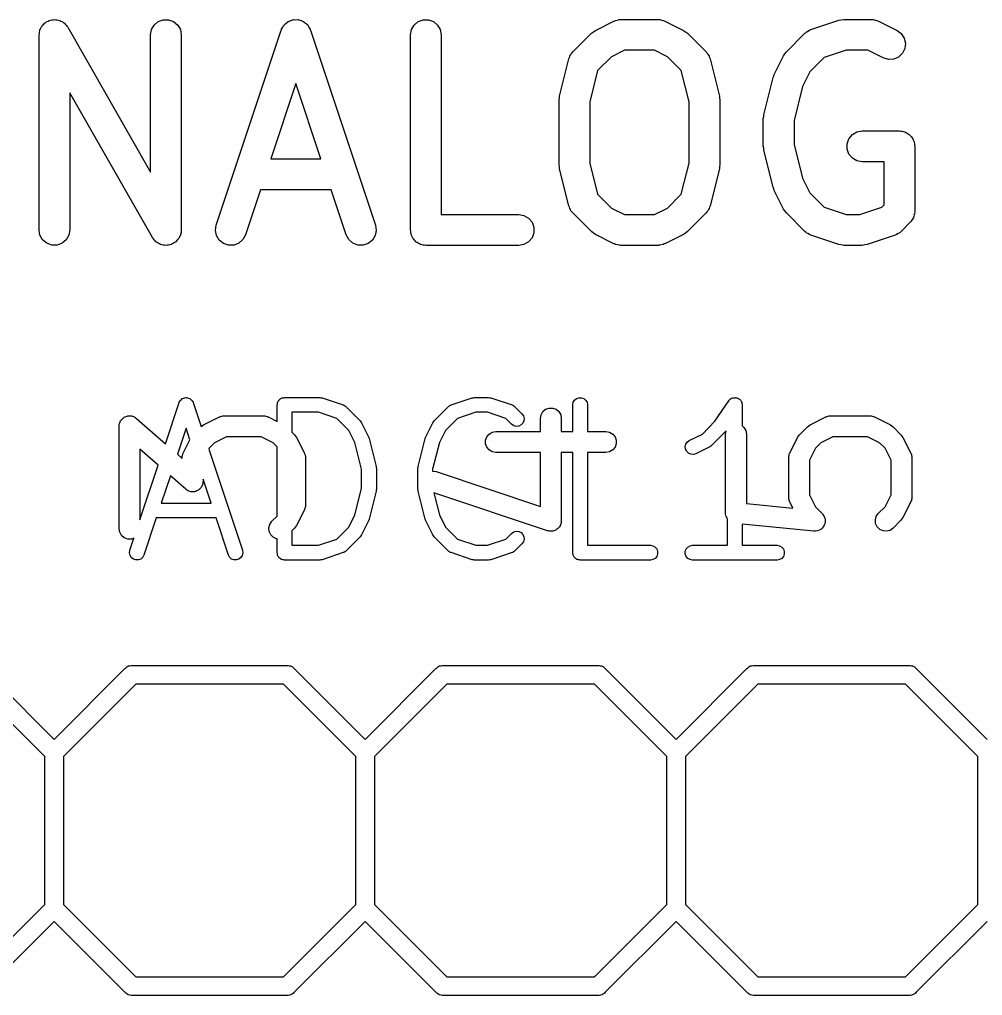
# Model space of a CAD drawing. Extents: x 91 to 202, y -131 to -74.
# Drawn here: x 154.59 to 162.46, y -130.47 to -122.5 of the extents above; entities that cross this region are included whole.
import ezdxf

# ---------------------------------------------------------------- set-up
doc = ezdxf.new("R2010")
doc.units = 0
doc.header["$MEASUREMENT"] = 0
doc.layers.add('BLACK', color=7, linetype='CONTINUOUS')

msp = doc.modelspace()

# ---------------------------------------------------------------- linework, layer by layer
at = {"layer": 'BLACK', "linetype": 'CONTINUOUS'}
for p, q in [((154.792, -122.538), (154.799, -122.53)), ((154.799, -122.53), (154.808, -122.524)), ((154.808, -122.524), (154.817, -122.517)), ((154.817, -122.517), (154.827, -122.514)), ((154.827, -122.514), (154.837, -122.508)), ((154.837, -122.508), (154.847, -122.506)), ((154.847, -122.506), (154.858, -122.503)), ((154.858, -122.503), (154.869, -122.503)), ((154.869, -122.503), (154.88, -122.501)), ((154.88, -122.501), (154.891, -122.503)), ((154.891, -122.503), (154.901, -122.503)), ((154.901, -122.503), (154.912, -122.506)), ((154.912, -122.506), (154.923, -122.508)), ((154.923, -122.508), (154.932, -122.514)), ((154.932, -122.514), (154.942, -122.517)), ((154.942, -122.517), (154.951, -122.525)), ((154.951, -122.525), (154.961, -122.53)), ((154.961, -122.53), (154.968, -122.539)), ((155.693, -122.546), (155.727, -122.517)), ((155.727, -122.517), (155.768, -122.503)), ((155.768, -122.503), (155.811, -122.503)), ((155.811, -122.503), (155.852, -122.517)), ((155.852, -122.517), (155.886, -122.546)), ((156.757, -122.543), (156.772, -122.531)), ((156.772, -122.531), (156.785, -122.519)), ((156.785, -122.519), (156.789, -122.518)), ((156.789, -122.518), (156.791, -122.516)), ((156.791, -122.516), (156.809, -122.51)), ((156.809, -122.51), (156.826, -122.503)), ((156.826, -122.503), (156.829, -122.503)), ((156.829, -122.503), (156.833, -122.502)), ((156.833, -122.502), (156.851, -122.503)), ((156.851, -122.503), (156.87, -122.502)), ((156.87, -122.502), (156.873, -122.503)), ((156.873, -122.503), (156.876, -122.503)), ((156.876, -122.503), (156.894, -122.51)), ((156.894, -122.51), (156.911, -122.516)), ((156.911, -122.516), (156.914, -122.518)), ((156.914, -122.518), (156.917, -122.519)), ((156.917, -122.519), (156.931, -122.531)), ((156.931, -122.531), (156.945, -122.543)), ((157.817, -122.546), (157.85, -122.517)), ((157.85, -122.517), (157.891, -122.503)), ((157.891, -122.503), (157.935, -122.503)), ((157.935, -122.503), (157.976, -122.517)), ((157.976, -122.517), (158.009, -122.546)), ((159.298, -122.59), (159.449, -122.514)), ((159.449, -122.514), (159.456, -122.512)), ((159.456, -122.512), (159.462, -122.508)), ((159.462, -122.508), (159.477, -122.506)), ((159.477, -122.506), (159.491, -122.501)), ((159.491, -122.501), (159.498, -122.502)), ((159.498, -122.502), (159.505, -122.501)), ((159.505, -122.501), (159.809, -122.501)), ((159.809, -122.501), (159.816, -122.502)), ((159.816, -122.502), (159.823, -122.501)), ((159.823, -122.501), (159.837, -122.506)), ((159.837, -122.506), (159.852, -122.508)), ((159.852, -122.508), (159.858, -122.512)), ((159.858, -122.512), (159.865, -122.514)), ((159.865, -122.514), (160.017, -122.59)), ((161.058, -122.583), (161.286, -122.507)), ((161.286, -122.507), (161.306, -122.504)), ((161.306, -122.504), (161.326, -122.501)), ((161.326, -122.501), (161.553, -122.501)), ((161.553, -122.501), (161.56, -122.502)), ((161.56, -122.502), (161.567, -122.501)), ((161.567, -122.501), (161.582, -122.506)), ((161.582, -122.506), (161.596, -122.508)), ((161.596, -122.508), (161.602, -122.512)), ((161.602, -122.512), (161.609, -122.514)), ((161.609, -122.514), (161.761, -122.59)), ((154.756, -122.604), (154.759, -122.594)), ((154.756, -122.615), (154.756, -122.604)), ((154.759, -122.594), (154.761, -122.583)), ((154.761, -122.583), (154.767, -122.574)), ((154.767, -122.574), (154.771, -122.563)), ((154.771, -122.563), (154.778, -122.555)), ((154.778, -122.555), (154.783, -122.546)), ((154.783, -122.546), (154.792, -122.538)), ((154.968, -122.539), (154.976, -122.546)), ((154.976, -122.546), (154.981, -122.555)), ((154.981, -122.555), (154.989, -122.564)), ((154.989, -122.564), (155.664, -123.746)), ((155.664, -122.626), (155.671, -122.583)), ((155.671, -122.583), (155.693, -122.546)), ((155.886, -122.546), (155.908, -122.583)), ((155.908, -122.583), (155.915, -122.626)), ((156.201, -124.179), (156.732, -122.587)), ((156.732, -122.587), (156.734, -122.584)), ((156.734, -122.58), (156.744, -122.564)), ((156.734, -122.584), (156.734, -122.58)), ((156.744, -122.564), (156.753, -122.548)), ((156.753, -122.548), (156.755, -122.546)), ((156.755, -122.546), (156.757, -122.543)), ((156.945, -122.543), (156.947, -122.546)), ((156.947, -122.546), (156.95, -122.548)), ((156.95, -122.548), (156.958, -122.564)), ((156.958, -122.564), (156.968, -122.58)), ((156.968, -122.58), (156.969, -122.584)), ((156.969, -122.584), (156.97, -122.587)), ((156.97, -122.587), (157.501, -124.179)), ((157.787, -122.626), (157.795, -122.583)), ((157.795, -122.583), (157.817, -122.546)), ((158.009, -122.546), (158.031, -122.583)), ((158.031, -122.583), (158.039, -122.626)), ((159.265, -122.613), (159.281, -122.602)), ((159.281, -122.602), (159.298, -122.59)), ((160.017, -122.59), (160.033, -122.602)), ((160.033, -122.602), (160.049, -122.613)), ((161.009, -122.613), (161.015, -122.609)), ((161.015, -122.609), (161.02, -122.604)), ((161.02, -122.604), (161.033, -122.597)), ((161.033, -122.597), (161.045, -122.588)), ((161.045, -122.588), (161.052, -122.586)), ((161.052, -122.586), (161.058, -122.583)), ((161.761, -122.59), (161.796, -122.616)), ((154.754, -122.626), (154.756, -122.615)), ((154.754, -124.219), (154.754, -122.626)), ((155.664, -123.746), (155.664, -122.626)), ((155.915, -122.626), (155.915, -124.219)), ((157.787, -124.219), (157.787, -122.626)), ((158.039, -122.626), (158.039, -124.093)), ((159.113, -122.765), (159.265, -122.613)), ((160.049, -122.613), (160.201, -122.765)), ((160.857, -122.765), (161.009, -122.613)), ((161.796, -122.616), (161.82, -122.652)), ((161.82, -122.652), (161.83, -122.695)), ((159.106, -122.775), (159.113, -122.765)), ((159.535, -122.752), (159.428, -122.806)), ((159.779, -122.752), (159.535, -122.752)), ((159.886, -122.806), (159.779, -122.752)), ((160.201, -122.765), (160.208, -122.775)), ((160.846, -122.781), (160.857, -122.765)), ((161.346, -122.752), (161.166, -122.812)), ((161.523, -122.752), (161.346, -122.752)), ((161.649, -122.815), (161.523, -122.752)), ((161.825, -122.738), (161.806, -122.777)), ((161.83, -122.695), (161.825, -122.738)), ((159.004, -123.127), (159.08, -122.823)), ((159.08, -122.823), (159.085, -122.812)), ((159.085, -122.812), (159.088, -122.801)), ((159.088, -122.801), (159.094, -122.793)), ((159.094, -122.793), (159.098, -122.784)), ((159.098, -122.784), (159.106, -122.775)), ((159.428, -122.806), (159.316, -122.918)), ((159.999, -122.918), (159.886, -122.806)), ((160.208, -122.775), (160.216, -122.784)), ((160.216, -122.784), (160.22, -122.793)), ((160.22, -122.793), (160.226, -122.801)), ((160.226, -122.801), (160.229, -122.812)), ((160.229, -122.812), (160.234, -122.823)), ((160.234, -122.823), (160.31, -123.127)), ((160.758, -122.949), (160.834, -122.798)), ((160.834, -122.798), (160.846, -122.781)), ((161.166, -122.812), (161.05, -122.928)), ((161.69, -122.827), (161.649, -122.815)), ((161.734, -122.825), (161.69, -122.827)), ((161.774, -122.807), (161.734, -122.825)), ((161.806, -122.777), (161.774, -122.807)), ((159.316, -122.918), (159.252, -123.173)), ((160.062, -123.173), (159.999, -122.918)), ((161.05, -122.928), (160.989, -123.049)), ((160.673, -123.278), (160.749, -122.975)), ((160.749, -122.975), (160.754, -122.963)), ((160.754, -122.963), (160.758, -122.949)), ((156.851, -123.024), (156.646, -123.638)), ((157.056, -123.638), (156.851, -123.024)), ((160.989, -123.049), (160.92, -123.324)), ((155.68, -124.281), (155.005, -123.1)), ((155.005, -123.1), (155.005, -124.219)), ((159.001, -123.157), (159.003, -123.142)), ((159.001, -123.688), (159.001, -123.157)), ((159.003, -123.142), (159.004, -123.127)), ((160.31, -123.127), (160.311, -123.142)), ((160.311, -123.142), (160.314, -123.157)), ((160.314, -123.157), (160.314, -123.688)), ((159.252, -123.173), (159.252, -123.673)), ((160.062, -123.673), (160.062, -123.173)), ((160.669, -123.309), (160.672, -123.294)), ((160.669, -123.536), (160.669, -123.309)), ((160.672, -123.294), (160.673, -123.278)), ((160.92, -123.324), (160.92, -123.521)), ((161.353, -123.515), (161.368, -123.474)), ((161.368, -123.474), (161.396, -123.44)), ((161.396, -123.44), (161.434, -123.418)), ((161.434, -123.418), (161.477, -123.411)), ((161.477, -123.411), (161.781, -123.411)), ((161.781, -123.411), (161.791, -123.413)), ((161.791, -123.413), (161.802, -123.413)), ((161.802, -123.413), (161.813, -123.416)), ((161.813, -123.416), (161.824, -123.418)), ((161.824, -123.418), (161.833, -123.424)), ((161.833, -123.424), (161.843, -123.428)), ((161.843, -123.428), (161.852, -123.435)), ((161.852, -123.435), (161.861, -123.44)), ((161.861, -123.44), (161.868, -123.449)), ((161.868, -123.449), (161.877, -123.456)), ((161.877, -123.456), (161.882, -123.465)), ((161.882, -123.465), (161.889, -123.474)), ((161.889, -123.474), (161.893, -123.484)), ((161.893, -123.484), (161.899, -123.493)), ((160.672, -123.552), (160.669, -123.536)), ((160.673, -123.567), (160.672, -123.552)), ((160.749, -123.87), (160.673, -123.567)), ((160.92, -123.521), (160.989, -123.796)), ((161.353, -123.558), (161.353, -123.515)), ((161.368, -123.599), (161.353, -123.558)), ((161.899, -123.493), (161.901, -123.504)), ((161.901, -123.504), (161.904, -123.515)), ((161.904, -123.515), (161.904, -123.526)), ((161.904, -123.526), (161.906, -123.536)), ((161.906, -123.536), (161.906, -124.067)), ((156.646, -123.638), (157.056, -123.638)), ((161.396, -123.633), (161.368, -123.599)), ((161.434, -123.655), (161.396, -123.633)), ((159.003, -123.703), (159.001, -123.688)), ((159.004, -123.719), (159.003, -123.703)), ((159.08, -124.022), (159.004, -123.719)), ((159.252, -123.673), (159.316, -123.927)), ((159.999, -123.927), (160.062, -123.673)), ((160.31, -123.719), (160.234, -124.022)), ((160.311, -123.703), (160.31, -123.719)), ((160.314, -123.688), (160.311, -123.703)), ((161.477, -123.662), (161.434, -123.655)), ((161.655, -123.662), (161.477, -123.662)), ((161.655, -124.015), (161.655, -123.662)), ((160.989, -123.796), (161.05, -123.917)), ((160.754, -123.883), (160.749, -123.87)), ((160.758, -123.896), (160.754, -123.883)), ((156.563, -123.89), (156.44, -124.259)), ((157.14, -123.89), (156.563, -123.89)), ((157.263, -124.259), (157.14, -123.89)), ((159.316, -123.927), (159.428, -124.04)), ((159.886, -124.04), (159.999, -123.927)), ((160.834, -124.048), (160.758, -123.896)), ((161.05, -123.917), (161.166, -124.033)), ((159.085, -124.033), (159.08, -124.022)), ((159.088, -124.045), (159.085, -124.033)), ((159.094, -124.053), (159.088, -124.045)), ((159.428, -124.04), (159.535, -124.093)), ((159.779, -124.093), (159.886, -124.04)), ((160.226, -124.045), (160.22, -124.053)), ((160.229, -124.033), (160.226, -124.045)), ((160.234, -124.022), (160.229, -124.033)), ((161.166, -124.033), (161.346, -124.093)), ((161.457, -124.093), (161.637, -124.033)), ((161.637, -124.033), (161.655, -124.015)), ((158.039, -124.093), (158.671, -124.093)), ((158.671, -124.093), (158.714, -124.101)), ((158.714, -124.101), (158.752, -124.123)), ((158.752, -124.123), (158.78, -124.156)), ((159.098, -124.062), (159.094, -124.053)), ((159.106, -124.07), (159.098, -124.062)), ((159.113, -124.08), (159.106, -124.07)), ((159.265, -124.232), (159.113, -124.08)), ((159.535, -124.093), (159.779, -124.093)), ((160.201, -124.08), (160.049, -124.232)), ((160.208, -124.07), (160.201, -124.08)), ((160.216, -124.062), (160.208, -124.07)), ((160.22, -124.053), (160.216, -124.062)), ((160.846, -124.064), (160.834, -124.048)), ((160.857, -124.08), (160.846, -124.064)), ((161.009, -124.232), (160.857, -124.08)), ((161.346, -124.093), (161.457, -124.093)), ((161.895, -124.12), (161.885, -124.134)), ((161.896, -124.115), (161.895, -124.12)), ((161.899, -124.11), (161.896, -124.115)), ((161.902, -124.094), (161.899, -124.11)), ((161.906, -124.078), (161.902, -124.094)), ((161.906, -124.067), (161.905, -124.073)), ((161.905, -124.073), (161.906, -124.078)), ((156.195, -124.222), (156.201, -124.179)), ((157.501, -124.179), (157.508, -124.222)), ((158.78, -124.156), (158.795, -124.197)), ((158.795, -124.197), (158.795, -124.241)), ((161.869, -124.156), (161.794, -124.232)), ((161.873, -124.152), (161.869, -124.156)), ((161.877, -124.148), (161.873, -124.152)), ((161.885, -124.134), (161.877, -124.148)), ((154.761, -124.262), (154.754, -124.219)), ((154.783, -124.3), (154.761, -124.262)), ((154.998, -124.262), (154.976, -124.3)), ((155.005, -124.219), (154.998, -124.262)), ((155.687, -124.29), (155.68, -124.281)), ((155.898, -124.282), (155.891, -124.29)), ((155.902, -124.272), (155.898, -124.282)), ((155.908, -124.262), (155.902, -124.272)), ((155.909, -124.251), (155.908, -124.262)), ((155.913, -124.241), (155.909, -124.251)), ((155.915, -124.219), (155.913, -124.23)), ((155.913, -124.23), (155.913, -124.241)), ((156.203, -124.265), (156.195, -124.222)), ((156.226, -124.302), (156.203, -124.265)), ((156.44, -124.259), (156.419, -124.297)), ((157.284, -124.297), (157.263, -124.259)), ((157.499, -124.265), (157.476, -124.302)), ((157.508, -124.222), (157.499, -124.265)), ((157.789, -124.23), (157.787, -124.219)), ((157.789, -124.241), (157.789, -124.23)), ((157.793, -124.251), (157.789, -124.241)), ((157.795, -124.262), (157.793, -124.251)), ((157.8, -124.271), (157.795, -124.262)), ((157.804, -124.282), (157.8, -124.271)), ((157.811, -124.29), (157.804, -124.282)), ((158.78, -124.282), (158.752, -124.315)), ((158.795, -124.241), (158.78, -124.282)), ((159.281, -124.244), (159.265, -124.232)), ((159.298, -124.256), (159.281, -124.244)), ((159.449, -124.331), (159.298, -124.256)), ((160.017, -124.256), (159.865, -124.331)), ((160.033, -124.244), (160.017, -124.256)), ((160.049, -124.232), (160.033, -124.244)), ((161.015, -124.236), (161.009, -124.232)), ((161.02, -124.242), (161.015, -124.236)), ((161.033, -124.249), (161.02, -124.242)), ((161.045, -124.257), (161.033, -124.249)), ((161.052, -124.259), (161.045, -124.257)), ((161.058, -124.262), (161.052, -124.259)), ((161.286, -124.338), (161.058, -124.262)), ((161.745, -124.262), (161.517, -124.338)), ((161.751, -124.259), (161.745, -124.262)), ((161.758, -124.257), (161.751, -124.259)), ((161.77, -124.249), (161.758, -124.257)), ((161.783, -124.242), (161.77, -124.249)), ((161.788, -124.236), (161.783, -124.242)), ((161.794, -124.232), (161.788, -124.236)), ((154.817, -124.328), (154.783, -124.3)), ((154.858, -124.343), (154.817, -124.328)), ((154.901, -124.343), (154.858, -124.343)), ((154.942, -124.328), (154.901, -124.343)), ((154.976, -124.3), (154.942, -124.328)), ((155.693, -124.3), (155.687, -124.29)), ((155.701, -124.307), (155.693, -124.3)), ((155.708, -124.315), (155.701, -124.307)), ((155.718, -124.321), (155.708, -124.315)), ((155.727, -124.328), (155.718, -124.321)), ((155.737, -124.332), (155.727, -124.328)), ((155.746, -124.337), (155.737, -124.332)), ((155.757, -124.339), (155.746, -124.337)), ((155.768, -124.343), (155.757, -124.339)), ((155.778, -124.343), (155.768, -124.343)), ((155.789, -124.345), (155.778, -124.343)), ((155.8, -124.343), (155.789, -124.345)), ((155.811, -124.343), (155.8, -124.343)), ((155.821, -124.339), (155.811, -124.343)), ((155.832, -124.337), (155.821, -124.339)), ((155.842, -124.332), (155.832, -124.337)), ((155.852, -124.328), (155.842, -124.332)), ((155.861, -124.321), (155.852, -124.328)), ((155.87, -124.316), (155.861, -124.321)), ((155.877, -124.307), (155.87, -124.316)), ((155.886, -124.3), (155.877, -124.307)), ((155.891, -124.29), (155.886, -124.3)), ((156.26, -124.33), (156.226, -124.302)), ((156.302, -124.343), (156.26, -124.33)), ((156.346, -124.342), (156.302, -124.343)), ((156.386, -124.326), (156.346, -124.342)), ((156.419, -124.297), (156.386, -124.326)), ((157.316, -124.326), (157.284, -124.297)), ((157.357, -124.342), (157.316, -124.326)), ((157.4, -124.343), (157.357, -124.342)), ((157.442, -124.33), (157.4, -124.343)), ((157.476, -124.302), (157.442, -124.33)), ((157.817, -124.3), (157.811, -124.29)), ((157.825, -124.307), (157.817, -124.3)), ((157.832, -124.315), (157.825, -124.307)), ((157.842, -124.321), (157.832, -124.315)), ((157.85, -124.328), (157.842, -124.321)), ((157.86, -124.332), (157.85, -124.328)), ((157.87, -124.337), (157.86, -124.332)), ((157.881, -124.339), (157.87, -124.337)), ((157.891, -124.343), (157.881, -124.339)), ((157.902, -124.343), (157.891, -124.343)), ((157.913, -124.345), (157.902, -124.343)), ((158.671, -124.345), (157.913, -124.345)), ((158.714, -124.337), (158.671, -124.345)), ((158.752, -124.315), (158.714, -124.337)), ((159.456, -124.333), (159.449, -124.331)), ((159.462, -124.337), (159.456, -124.333)), ((159.477, -124.34), (159.462, -124.337)), ((159.491, -124.344), (159.477, -124.34)), ((159.498, -124.343), (159.491, -124.344)), ((159.505, -124.345), (159.498, -124.343)), ((159.809, -124.345), (159.505, -124.345)), ((159.816, -124.343), (159.809, -124.345)), ((159.823, -124.344), (159.816, -124.343)), ((159.837, -124.34), (159.823, -124.344)), ((159.852, -124.337), (159.837, -124.34)), ((159.858, -124.333), (159.852, -124.337)), ((159.865, -124.331), (159.858, -124.333)), ((161.306, -124.341), (161.286, -124.338)), ((161.326, -124.345), (161.306, -124.341)), ((161.477, -124.345), (161.326, -124.345)), ((161.497, -124.341), (161.477, -124.345)), ((161.517, -124.338), (161.497, -124.341)), ((155.786, -125.964), (155.898, -125.628)), ((155.898, -125.627), (155.899, -125.625)), ((155.898, -125.628), (155.898, -125.627)), ((155.899, -125.625), (155.903, -125.617)), ((155.903, -125.617), (155.908, -125.61)), ((155.908, -125.61), (155.909, -125.608)), ((155.909, -125.608), (155.91, -125.607)), ((155.91, -125.607), (155.917, -125.602)), ((155.917, -125.602), (155.923, -125.596)), ((155.923, -125.596), (155.925, -125.595)), ((155.925, -125.595), (155.926, -125.594)), ((155.926, -125.594), (155.934, -125.591)), ((155.934, -125.591), (155.943, -125.588)), ((155.943, -125.588), (155.944, -125.588)), ((155.944, -125.588), (155.946, -125.587)), ((155.946, -125.587), (155.955, -125.588)), ((155.955, -125.588), (155.964, -125.587)), ((155.964, -125.587), (155.965, -125.588)), ((155.965, -125.588), (155.967, -125.588)), ((155.967, -125.588), (155.975, -125.591)), ((155.975, -125.591), (155.984, -125.594)), ((155.984, -125.594), (155.985, -125.595)), ((155.985, -125.595), (155.986, -125.596)), ((155.986, -125.596), (155.993, -125.602)), ((155.993, -125.602), (156, -125.607)), ((156, -125.607), (156.001, -125.608)), ((156.001, -125.608), (156.002, -125.61)), ((156.002, -125.61), (156.006, -125.617)), ((156.006, -125.617), (156.011, -125.625)), ((156.011, -125.625), (156.011, -125.627)), ((156.011, -125.627), (156.012, -125.628)), ((156.012, -125.628), (156.077, -125.824)), ((156.7, -125.637), (156.702, -125.632)), ((156.7, -125.642), (156.7, -125.637)), ((156.702, -125.626), (156.705, -125.622)), ((156.702, -125.632), (156.702, -125.626)), ((156.705, -125.622), (156.707, -125.617)), ((156.707, -125.617), (156.71, -125.613)), ((156.71, -125.613), (156.713, -125.608)), ((156.713, -125.608), (156.717, -125.605)), ((156.717, -125.605), (156.72, -125.601)), ((156.72, -125.601), (156.725, -125.598)), ((156.725, -125.598), (156.729, -125.595)), ((156.729, -125.595), (156.734, -125.593)), ((156.734, -125.593), (156.738, -125.59)), ((156.738, -125.59), (156.744, -125.589)), ((156.744, -125.589), (156.749, -125.588)), ((156.749, -125.588), (156.754, -125.588)), ((156.754, -125.588), (156.759, -125.587)), ((156.759, -125.587), (157.046, -125.587)), ((157.046, -125.587), (157.056, -125.588)), ((157.056, -125.588), (157.065, -125.59)), ((157.065, -125.59), (157.238, -125.647)), ((158.119, -125.647), (158.291, -125.59)), ((158.291, -125.59), (158.301, -125.588)), ((158.301, -125.588), (158.31, -125.587)), ((158.31, -125.587), (158.425, -125.587)), ((158.425, -125.587), (158.435, -125.588)), ((158.435, -125.588), (158.444, -125.59)), ((158.444, -125.59), (158.617, -125.647)), ((159.112, -125.647), (159.115, -125.626)), ((159.115, -125.626), (159.126, -125.608)), ((159.126, -125.608), (159.142, -125.595)), ((159.142, -125.595), (159.162, -125.588)), ((159.162, -125.588), (159.183, -125.588)), ((159.183, -125.588), (159.202, -125.595)), ((159.202, -125.595), (159.218, -125.608)), ((159.218, -125.608), (159.229, -125.626)), ((159.229, -125.626), (159.232, -125.647)), ((160.274, -125.781), (160.386, -125.614)), ((160.386, -125.614), (160.388, -125.611)), ((160.388, -125.611), (160.39, -125.608)), ((160.39, -125.608), (160.395, -125.604)), ((160.395, -125.604), (160.4, -125.598)), ((160.4, -125.598), (160.403, -125.597)), ((160.403, -125.597), (160.406, -125.595)), ((160.406, -125.595), (160.413, -125.592)), ((160.413, -125.592), (160.419, -125.589)), ((160.419, -125.589), (160.422, -125.589)), ((160.422, -125.589), (160.426, -125.588)), ((160.426, -125.588), (160.433, -125.588)), ((160.433, -125.588), (160.44, -125.587)), ((160.44, -125.587), (160.443, -125.588)), ((160.443, -125.588), (160.447, -125.588)), ((160.447, -125.588), (160.453, -125.59)), ((160.453, -125.59), (160.46, -125.592)), ((160.46, -125.592), (160.463, -125.594)), ((160.463, -125.594), (160.466, -125.595)), ((160.466, -125.595), (160.472, -125.599)), ((160.472, -125.599), (160.478, -125.603)), ((160.478, -125.603), (160.48, -125.606)), ((160.48, -125.606), (160.482, -125.608)), ((160.482, -125.608), (160.486, -125.615)), ((160.486, -125.615), (160.49, -125.62)), ((160.49, -125.62), (160.491, -125.624)), ((160.491, -125.624), (160.493, -125.626)), ((160.493, -125.626), (160.494, -125.633)), ((160.494, -125.633), (160.496, -125.64)), ((156.699, -125.647), (156.7, -125.642)), ((156.699, -125.782), (156.699, -125.647)), ((156.819, -125.707), (156.819, -125.869)), ((157.037, -125.707), (156.819, -125.707)), ((157.186, -125.757), (157.037, -125.707)), ((157.238, -125.647), (157.241, -125.649)), ((157.241, -125.649), (157.244, -125.65)), ((157.244, -125.65), (157.25, -125.654)), ((157.25, -125.654), (157.256, -125.657)), ((157.256, -125.657), (157.259, -125.66)), ((157.259, -125.66), (157.261, -125.662)), ((157.261, -125.662), (157.376, -125.777)), ((157.98, -125.777), (158.095, -125.662)), ((158.095, -125.662), (158.098, -125.66)), ((158.098, -125.66), (158.1, -125.657)), ((158.1, -125.657), (158.107, -125.654)), ((158.107, -125.654), (158.112, -125.65)), ((158.112, -125.65), (158.116, -125.649)), ((158.116, -125.649), (158.119, -125.647)), ((158.32, -125.707), (158.171, -125.757)), ((158.415, -125.707), (158.32, -125.707)), ((158.565, -125.757), (158.415, -125.707)), ((158.617, -125.647), (158.62, -125.649)), ((158.62, -125.649), (158.623, -125.65)), ((158.623, -125.65), (158.629, -125.654)), ((158.629, -125.654), (158.635, -125.657)), ((158.635, -125.657), (158.637, -125.66)), ((158.637, -125.66), (158.64, -125.662)), ((158.64, -125.662), (158.698, -125.719)), ((158.698, -125.719), (158.71, -125.736)), ((158.854, -125.728), (158.869, -125.702)), ((158.869, -125.702), (158.891, -125.683)), ((158.891, -125.683), (158.919, -125.673)), ((158.919, -125.673), (158.949, -125.673)), ((158.949, -125.673), (158.977, -125.683)), ((158.977, -125.683), (158.999, -125.702)), ((158.999, -125.702), (159.014, -125.728)), ((159.112, -125.865), (159.112, -125.647)), ((159.232, -125.647), (159.232, -125.865)), ((160.496, -125.64), (160.496, -125.644)), ((160.496, -125.644), (160.496, -125.647)), ((160.496, -125.647), (160.496, -125.818)), ((155.412, -125.799), (155.413, -125.792)), ((155.413, -125.792), (155.417, -125.785)), ((155.417, -125.785), (155.42, -125.777)), ((155.42, -125.777), (155.424, -125.772)), ((155.424, -125.772), (155.428, -125.766)), ((155.428, -125.766), (155.434, -125.761)), ((155.434, -125.761), (155.44, -125.755)), ((155.44, -125.755), (155.445, -125.752)), ((155.445, -125.752), (155.45, -125.747)), ((155.45, -125.747), (155.458, -125.745)), ((155.458, -125.745), (155.466, -125.741)), ((155.466, -125.741), (155.472, -125.74)), ((155.472, -125.74), (155.478, -125.737)), ((155.478, -125.737), (155.487, -125.737)), ((155.487, -125.737), (155.495, -125.736)), ((155.495, -125.736), (155.501, -125.737)), ((155.501, -125.737), (155.508, -125.737)), ((155.508, -125.737), (155.516, -125.74)), ((155.516, -125.74), (155.524, -125.742)), ((155.524, -125.742), (155.53, -125.745)), ((155.53, -125.745), (155.536, -125.747)), ((155.536, -125.747), (155.542, -125.753)), ((155.542, -125.753), (155.549, -125.757)), ((155.549, -125.757), (155.786, -125.964)), ((156.098, -125.809), (156.227, -125.745)), ((156.227, -125.745), (156.232, -125.744)), ((156.232, -125.744), (156.236, -125.741)), ((156.236, -125.741), (156.246, -125.739)), ((156.246, -125.739), (156.255, -125.737)), ((156.255, -125.737), (156.26, -125.737)), ((156.26, -125.737), (156.265, -125.736)), ((156.265, -125.736), (156.587, -125.736)), ((156.587, -125.736), (156.592, -125.737)), ((156.592, -125.737), (156.597, -125.737)), ((156.597, -125.737), (156.606, -125.739)), ((156.606, -125.739), (156.616, -125.741)), ((156.616, -125.741), (156.62, -125.744)), ((156.62, -125.744), (156.625, -125.745)), ((156.625, -125.745), (156.699, -125.782)), ((157.284, -125.855), (157.186, -125.757)), ((157.376, -125.777), (157.382, -125.785)), ((157.382, -125.785), (157.388, -125.792)), ((157.388, -125.792), (157.445, -125.907)), ((157.912, -125.907), (157.969, -125.792)), ((157.969, -125.792), (157.975, -125.785)), ((157.975, -125.785), (157.98, -125.777)), ((158.171, -125.757), (158.073, -125.855)), ((158.612, -125.805), (158.565, -125.757)), ((158.704, -125.797), (158.69, -125.811)), ((158.713, -125.778), (158.704, -125.797)), ((158.71, -125.736), (158.715, -125.757)), ((158.715, -125.757), (158.713, -125.778)), ((158.849, -125.757), (158.854, -125.728)), ((158.849, -125.865), (158.849, -125.757)), ((159.014, -125.728), (159.019, -125.757)), ((159.019, -125.757), (159.019, -125.865)), ((160.171, -125.885), (160.274, -125.781)), ((161.051, -125.809), (161.18, -125.745)), ((161.18, -125.745), (161.185, -125.744)), ((161.185, -125.744), (161.189, -125.741)), ((161.189, -125.741), (161.199, -125.739)), ((161.199, -125.739), (161.208, -125.737)), ((161.208, -125.737), (161.213, -125.737)), ((161.213, -125.737), (161.218, -125.736)), ((161.218, -125.736), (161.54, -125.736)), ((161.54, -125.736), (161.545, -125.737)), ((161.545, -125.737), (161.55, -125.737)), ((161.55, -125.737), (161.559, -125.739)), ((161.559, -125.739), (161.569, -125.741)), ((161.569, -125.741), (161.573, -125.744)), ((161.573, -125.744), (161.578, -125.745)), ((161.578, -125.745), (161.707, -125.809)), ((155.408, -125.821), (155.409, -125.813)), ((155.408, -126.658), (155.408, -125.821)), ((155.409, -125.805), (155.412, -125.799)), ((155.409, -125.813), (155.409, -125.805)), ((155.955, -125.838), (155.884, -126.05)), ((155.986, -125.932), (155.955, -125.838)), ((156.077, -125.824), (156.087, -125.817)), ((156.087, -125.817), (156.098, -125.809)), ((156.819, -125.869), (156.84, -125.89)), ((157.334, -125.955), (157.284, -125.855)), ((158.073, -125.855), (158.023, -125.955)), ((158.429, -125.885), (158.454, -125.87)), ((158.454, -125.87), (158.483, -125.865)), ((158.483, -125.865), (158.849, -125.865)), ((158.63, -125.817), (158.612, -125.805)), ((158.65, -125.822), (158.63, -125.817)), ((158.671, -125.82), (158.65, -125.822)), ((158.69, -125.811), (158.671, -125.82)), ((159.019, -125.865), (159.112, -125.865)), ((159.232, -125.865), (159.384, -125.865)), ((159.384, -125.865), (159.414, -125.87)), ((159.414, -125.87), (159.439, -125.885)), ((160.364, -125.862), (160.249, -125.977)), ((160.361, -125.886), (160.365, -125.86)), ((160.365, -125.86), (160.364, -125.862)), ((160.496, -125.818), (160.511, -125.831)), ((160.511, -125.831), (160.526, -125.856)), ((160.526, -125.856), (160.531, -125.886)), ((160.965, -125.89), (161.029, -125.825)), ((161.029, -125.825), (161.04, -125.817)), ((161.04, -125.817), (161.051, -125.809)), ((161.707, -125.809), (161.718, -125.817)), ((161.718, -125.817), (161.729, -125.825)), ((161.729, -125.825), (161.793, -125.89)), ((155.932, -126.041), (155.986, -125.932)), ((156.187, -125.956), (156.142, -126.001)), ((156.285, -125.907), (156.187, -125.956)), ((156.567, -125.907), (156.285, -125.907)), ((156.665, -125.956), (156.567, -125.907)), ((156.699, -125.989), (156.665, -125.956)), ((156.84, -125.89), (156.848, -125.901)), ((156.848, -125.901), (156.856, -125.912)), ((156.856, -125.912), (156.921, -126.041)), ((157.388, -126.172), (157.334, -125.955)), ((157.445, -125.907), (157.447, -125.914)), ((157.447, -125.914), (157.45, -125.92)), ((157.45, -125.92), (157.507, -126.149)), ((157.85, -126.149), (157.907, -125.92)), ((157.907, -125.92), (157.91, -125.914)), ((157.91, -125.914), (157.912, -125.907)), ((158.023, -125.955), (157.968, -126.172)), ((158.399, -125.935), (158.41, -125.907)), ((158.399, -125.965), (158.399, -125.935)), ((158.41, -125.907), (158.429, -125.885)), ((159.439, -125.885), (159.458, -125.907)), ((159.458, -125.907), (159.468, -125.935)), ((159.468, -125.935), (159.468, -125.965)), ((160.036, -125.968), (160.048, -125.95)), ((160.048, -125.95), (160.064, -125.938)), ((160.064, -125.938), (160.171, -125.885)), ((160.361, -126.529), (160.361, -125.886)), ((160.531, -125.886), (160.531, -126.452)), ((160.885, -126.041), (160.949, -125.912)), ((160.949, -125.912), (160.957, -125.901)), ((160.957, -125.901), (160.965, -125.89)), ((161.14, -125.956), (161.095, -126.001)), ((161.238, -125.907), (161.14, -125.956)), ((161.52, -125.907), (161.238, -125.907)), ((161.618, -125.956), (161.52, -125.907)), ((161.663, -126.001), (161.618, -125.956)), ((161.793, -125.89), (161.801, -125.901)), ((161.801, -125.901), (161.809, -125.912)), ((161.809, -125.912), (161.874, -126.041)), ((155.727, -126.139), (155.578, -126.009)), ((155.578, -126.009), (155.578, -126.585)), ((156.142, -126.001), (156.139, -126.008)), ((156.139, -126.008), (156.414, -126.834)), ((156.699, -126.554), (156.699, -125.989)), ((158.41, -125.993), (158.399, -125.965)), ((158.429, -126.015), (158.41, -125.993)), ((158.454, -126.03), (158.429, -126.015)), ((158.483, -126.035), (158.454, -126.03)), ((158.849, -126.035), (158.483, -126.035)), ((158.849, -126.475), (158.849, -126.035)), ((159.112, -126.035), (159.019, -126.035)), ((159.019, -126.035), (159.019, -126.593)), ((159.112, -126.854), (159.112, -126.035)), ((159.384, -126.035), (159.232, -126.035)), ((159.232, -126.035), (159.232, -126.793)), ((159.414, -126.03), (159.384, -126.035)), ((159.439, -126.015), (159.414, -126.03)), ((159.458, -125.993), (159.439, -126.015)), ((159.468, -125.965), (159.458, -125.993)), ((160.031, -125.988), (160.036, -125.968)), ((160.034, -126.009), (160.031, -125.988)), ((160.043, -126.028), (160.034, -126.009)), ((160.058, -126.042), (160.043, -126.028)), ((160.233, -125.988), (160.118, -126.046)), ((160.241, -125.983), (160.233, -125.988)), ((160.249, -125.977), (160.241, -125.983)), ((161.095, -126.001), (161.046, -126.099)), ((161.712, -126.099), (161.663, -126.001)), ((155.884, -126.05), (155.923, -126.084)), ((155.923, -126.069), (155.926, -126.059)), ((155.923, -126.074), (155.923, -126.069)), ((155.923, -126.079), (155.923, -126.074)), ((155.923, -126.084), (155.923, -126.079)), ((155.926, -126.059), (155.928, -126.05)), ((155.928, -126.05), (155.93, -126.045)), ((155.93, -126.045), (155.932, -126.041)), ((156.921, -126.041), (156.922, -126.045)), ((156.922, -126.045), (156.925, -126.05)), ((156.925, -126.05), (156.926, -126.059)), ((156.926, -126.059), (156.929, -126.069)), ((156.929, -126.069), (156.929, -126.074)), ((156.929, -126.074), (156.93, -126.079)), ((156.93, -126.079), (156.93, -126.465)), ((160.077, -126.05), (160.058, -126.042)), ((160.098, -126.052), (160.077, -126.05)), ((160.118, -126.046), (160.098, -126.052)), ((160.876, -126.069), (160.879, -126.059)), ((160.876, -126.074), (160.876, -126.069)), ((160.876, -126.079), (160.876, -126.074)), ((160.876, -126.4), (160.876, -126.079)), ((160.879, -126.059), (160.881, -126.05)), ((160.881, -126.05), (160.883, -126.045)), ((160.883, -126.045), (160.885, -126.041)), ((161.046, -126.099), (161.046, -126.38)), ((161.712, -126.38), (161.712, -126.099)), ((161.874, -126.041), (161.875, -126.045)), ((161.875, -126.045), (161.878, -126.05)), ((161.878, -126.05), (161.879, -126.059)), ((161.879, -126.059), (161.882, -126.069)), ((161.882, -126.069), (161.882, -126.074)), ((161.882, -126.074), (161.883, -126.079)), ((161.883, -126.079), (161.883, -126.4)), ((155.578, -126.585), (155.727, -126.139)), ((157.388, -126.329), (157.388, -126.172)), ((157.507, -126.149), (157.508, -126.157)), ((157.508, -126.157), (157.509, -126.164)), ((157.509, -126.164), (157.509, -126.336)), ((157.848, -126.164), (157.849, -126.157)), ((157.848, -126.336), (157.848, -126.164)), ((157.849, -126.157), (157.85, -126.149)), ((157.968, -126.172), (157.968, -126.187)), ((157.968, -126.187), (157.996, -126.191)), ((157.996, -126.191), (158.849, -126.475)), ((155.826, -126.226), (155.751, -126.449)), ((155.952, -126.336), (155.826, -126.226)), ((156.093, -126.272), (156.092, -126.28)), ((156.158, -126.449), (156.093, -126.253)), ((156.093, -126.253), (156.093, -126.272)), ((155.959, -126.34), (155.952, -126.336)), ((155.965, -126.346), (155.959, -126.34)), ((155.971, -126.348), (155.965, -126.346)), ((155.977, -126.351), (155.971, -126.348)), ((155.985, -126.353), (155.977, -126.351)), ((155.993, -126.356), (155.985, -126.353)), ((156, -126.356), (155.993, -126.356)), ((156.006, -126.357), (156, -126.356)), ((156.014, -126.356), (156.006, -126.357)), ((156.023, -126.356), (156.014, -126.356)), ((156.029, -126.354), (156.023, -126.356)), ((156.035, -126.353), (156.029, -126.354)), ((156.043, -126.348), (156.035, -126.353)), ((156.051, -126.346), (156.043, -126.348)), ((156.056, -126.341), (156.051, -126.346)), ((156.061, -126.338), (156.056, -126.341)), ((156.067, -126.332), (156.061, -126.338)), ((156.073, -126.327), (156.067, -126.332)), ((156.077, -126.321), (156.073, -126.327)), ((156.081, -126.316), (156.077, -126.321)), ((156.084, -126.308), (156.081, -126.316)), ((156.088, -126.301), (156.084, -126.308)), ((156.089, -126.294), (156.088, -126.301)), ((156.092, -126.288), (156.089, -126.294)), ((156.092, -126.28), (156.092, -126.288)), ((157.334, -126.545), (157.388, -126.329)), ((157.507, -126.351), (157.45, -126.581)), ((157.508, -126.344), (157.507, -126.351)), ((157.509, -126.336), (157.508, -126.344)), ((157.849, -126.344), (157.848, -126.336)), ((157.85, -126.351), (157.849, -126.344)), ((157.907, -126.581), (157.85, -126.351)), ((158.907, -126.674), (157.977, -126.365)), ((157.977, -126.365), (158.023, -126.545)), ((160.876, -126.405), (160.876, -126.4)), ((160.876, -126.41), (160.876, -126.405)), ((160.879, -126.42), (160.876, -126.41)), ((160.881, -126.43), (160.879, -126.42)), ((160.883, -126.434), (160.881, -126.43)), ((160.885, -126.439), (160.883, -126.434)), ((161.046, -126.38), (161.095, -126.479)), ((161.663, -126.479), (161.712, -126.38)), ((161.875, -126.434), (161.874, -126.439)), ((161.878, -126.43), (161.875, -126.434)), ((161.879, -126.42), (161.878, -126.43)), ((161.882, -126.41), (161.879, -126.42)), ((161.883, -126.4), (161.882, -126.405)), ((161.882, -126.405), (161.882, -126.41)), ((155.751, -126.449), (156.158, -126.449)), ((156.921, -126.503), (156.856, -126.632)), ((156.922, -126.498), (156.921, -126.503)), ((156.925, -126.494), (156.922, -126.498)), ((156.926, -126.484), (156.925, -126.494)), ((156.929, -126.475), (156.926, -126.484)), ((156.93, -126.465), (156.929, -126.47)), ((156.929, -126.47), (156.929, -126.475)), ((160.531, -126.452), (160.91, -126.49)), ((160.91, -126.49), (160.885, -126.439)), ((161.095, -126.479), (161.15, -126.533)), ((161.608, -126.533), (161.663, -126.479)), ((161.874, -126.439), (161.809, -126.567)), ((155.711, -126.569), (155.61, -126.873)), ((156.199, -126.569), (155.711, -126.569)), ((156.3, -126.873), (156.199, -126.569)), ((156.655, -126.597), (156.699, -126.554)), ((157.284, -126.645), (157.334, -126.545)), ((157.445, -126.593), (157.388, -126.708)), ((157.447, -126.587), (157.445, -126.593)), ((157.45, -126.581), (157.447, -126.587)), ((157.91, -126.587), (157.907, -126.581)), ((157.912, -126.593), (157.91, -126.587)), ((157.969, -126.708), (157.912, -126.593)), ((158.023, -126.545), (158.073, -126.645)), ((159.019, -126.593), (159.018, -126.6)), ((160.361, -126.532), (160.361, -126.529)), ((160.361, -126.536), (160.361, -126.532)), ((160.364, -126.547), (160.361, -126.536)), ((160.366, -126.558), (160.364, -126.547)), ((160.367, -126.561), (160.366, -126.558)), ((160.368, -126.564), (160.367, -126.561)), ((160.375, -126.574), (160.368, -126.564)), ((160.376, -126.575), (160.375, -126.574)), ((160.376, -126.793), (160.376, -126.575)), ((161.15, -126.533), (161.15, -126.534)), ((161.15, -126.534), (161.151, -126.534)), ((161.151, -126.534), (161.159, -126.546)), ((161.159, -126.546), (161.167, -126.557)), ((161.167, -126.557), (161.167, -126.558)), ((161.167, -126.558), (161.167, -126.558)), ((161.167, -126.558), (161.171, -126.572)), ((161.171, -126.572), (161.175, -126.586)), ((161.175, -126.587), (161.173, -126.601)), ((161.175, -126.586), (161.175, -126.587)), ((161.175, -126.587), (161.175, -126.587)), ((161.584, -126.586), (161.591, -126.557)), ((161.586, -126.616), (161.584, -126.586)), ((161.591, -126.557), (161.608, -126.533)), ((161.793, -126.589), (161.729, -126.654)), ((161.801, -126.578), (161.793, -126.589)), ((161.809, -126.567), (161.801, -126.578)), ((155.413, -126.687), (155.408, -126.658)), ((156.631, -126.65), (156.638, -126.622)), ((156.633, -126.68), (156.631, -126.65)), ((156.638, -126.622), (156.655, -126.597)), ((156.84, -126.654), (156.819, -126.675)), ((156.819, -126.675), (156.819, -126.793)), ((156.848, -126.643), (156.84, -126.654)), ((156.856, -126.632), (156.848, -126.643)), ((157.186, -126.743), (157.284, -126.645)), ((158.073, -126.645), (158.171, -126.743)), ((158.913, -126.675), (158.907, -126.674)), ((158.919, -126.678), (158.913, -126.675)), ((158.957, -126.675), (158.949, -126.678)), ((158.965, -126.673), (158.957, -126.675)), ((158.971, -126.67), (158.965, -126.673)), ((158.977, -126.667), (158.971, -126.67)), ((158.983, -126.662), (158.977, -126.667)), ((158.991, -126.657), (158.983, -126.662)), ((158.994, -126.652), (158.991, -126.657)), ((158.999, -126.648), (158.994, -126.652)), ((159.004, -126.641), (158.999, -126.648)), ((159.009, -126.634), (159.004, -126.641)), ((159.011, -126.628), (159.009, -126.634)), ((159.014, -126.623), (159.011, -126.628)), ((159.016, -126.614), (159.014, -126.623)), ((159.018, -126.606), (159.016, -126.614)), ((159.018, -126.6), (159.018, -126.606)), ((161.081, -126.678), (160.496, -126.62)), ((160.496, -126.62), (160.496, -126.793)), ((161.125, -126.67), (161.112, -126.676)), ((161.138, -126.664), (161.125, -126.67)), ((161.149, -126.653), (161.138, -126.663)), ((161.138, -126.663), (161.138, -126.664)), ((161.138, -126.664), (161.138, -126.664)), ((161.159, -126.643), (161.149, -126.653)), ((161.165, -126.629), (161.159, -126.642)), ((161.159, -126.642), (161.159, -126.643)), ((161.159, -126.643), (161.159, -126.643)), ((161.172, -126.617), (161.165, -126.629)), ((161.173, -126.601), (161.172, -126.616)), ((161.172, -126.616), (161.172, -126.616)), ((161.172, -126.616), (161.172, -126.617)), ((161.599, -126.642), (161.586, -126.616)), ((161.62, -126.663), (161.599, -126.642)), ((161.647, -126.676), (161.62, -126.663)), ((161.705, -126.671), (161.676, -126.678)), ((161.729, -126.654), (161.705, -126.671)), ((155.428, -126.713), (155.413, -126.687)), ((155.45, -126.732), (155.428, -126.713)), ((155.478, -126.742), (155.45, -126.732)), ((155.508, -126.742), (155.478, -126.742)), ((155.495, -126.834), (155.529, -126.734)), ((155.529, -126.734), (155.508, -126.742)), ((156.646, -126.707), (156.633, -126.68)), ((156.667, -126.728), (156.646, -126.707)), ((156.694, -126.74), (156.667, -126.728)), ((156.699, -126.741), (156.694, -126.74)), ((156.699, -126.854), (156.699, -126.741)), ((157.037, -126.793), (157.186, -126.743)), ((157.376, -126.724), (157.261, -126.839)), ((157.382, -126.716), (157.376, -126.724)), ((157.388, -126.708), (157.382, -126.716)), ((157.975, -126.716), (157.969, -126.708)), ((157.98, -126.724), (157.975, -126.716)), ((158.095, -126.839), (157.98, -126.724)), ((158.171, -126.743), (158.32, -126.793)), ((158.415, -126.793), (158.565, -126.743)), ((158.565, -126.743), (158.612, -126.696)), ((158.612, -126.696), (158.63, -126.684)), ((158.63, -126.684), (158.65, -126.679)), ((158.65, -126.679), (158.671, -126.68)), ((158.671, -126.68), (158.69, -126.689)), ((158.69, -126.689), (158.704, -126.704)), ((158.704, -126.704), (158.713, -126.723)), ((158.715, -126.744), (158.71, -126.764)), ((158.713, -126.723), (158.715, -126.744)), ((158.928, -126.678), (158.919, -126.678)), ((158.936, -126.679), (158.928, -126.678)), ((158.942, -126.678), (158.936, -126.679)), ((158.949, -126.678), (158.942, -126.678)), ((161.082, -126.678), (161.081, -126.678)), ((161.096, -126.677), (161.082, -126.678)), ((161.082, -126.678), (161.082, -126.678)), ((161.111, -126.676), (161.096, -126.677)), ((161.112, -126.676), (161.111, -126.676)), ((161.111, -126.676), (161.111, -126.676)), ((161.676, -126.678), (161.647, -126.676)), ((155.492, -126.855), (155.495, -126.834)), ((156.414, -126.834), (156.417, -126.855)), ((156.819, -126.793), (157.037, -126.793)), ((158.32, -126.793), (158.415, -126.793)), ((158.698, -126.781), (158.64, -126.839)), ((158.71, -126.764), (158.698, -126.781)), ((159.232, -126.793), (159.747, -126.793)), ((159.747, -126.793), (159.767, -126.797)), ((159.767, -126.797), (159.785, -126.807)), ((159.785, -126.807), (159.799, -126.823)), ((159.799, -126.823), (159.806, -126.843)), ((160.032, -126.843), (160.039, -126.823)), ((160.039, -126.823), (160.053, -126.807)), ((160.053, -126.807), (160.071, -126.797)), ((160.071, -126.797), (160.091, -126.793)), ((160.091, -126.793), (160.376, -126.793)), ((160.496, -126.793), (160.781, -126.793)), ((160.781, -126.793), (160.801, -126.797)), ((160.801, -126.797), (160.82, -126.807)), ((160.82, -126.807), (160.833, -126.823)), ((160.833, -126.823), (160.84, -126.843)), ((155.497, -126.876), (155.492, -126.855)), ((155.507, -126.894), (155.497, -126.876)), ((155.524, -126.907), (155.507, -126.894)), ((155.544, -126.913), (155.524, -126.907)), ((155.565, -126.913), (155.544, -126.913)), ((155.584, -126.905), (155.565, -126.913)), ((155.6, -126.891), (155.584, -126.905)), ((155.61, -126.873), (155.6, -126.891)), ((156.31, -126.891), (156.3, -126.873)), ((156.325, -126.905), (156.31, -126.891)), ((156.345, -126.913), (156.325, -126.905)), ((156.366, -126.913), (156.345, -126.913)), ((156.386, -126.907), (156.366, -126.913)), ((156.402, -126.894), (156.386, -126.907)), ((156.413, -126.876), (156.402, -126.894)), ((156.417, -126.855), (156.413, -126.876)), ((156.7, -126.859), (156.699, -126.854)), ((156.7, -126.864), (156.7, -126.859)), ((156.702, -126.869), (156.7, -126.864)), ((156.702, -126.874), (156.702, -126.869)), ((156.705, -126.879), (156.702, -126.874)), ((156.707, -126.884), (156.705, -126.879)), ((156.71, -126.888), (156.707, -126.884)), ((156.713, -126.892), (156.71, -126.888)), ((156.717, -126.896), (156.713, -126.892)), ((156.72, -126.9), (156.717, -126.896)), ((156.725, -126.902), (156.72, -126.9)), ((156.729, -126.906), (156.725, -126.902)), ((156.734, -126.908), (156.729, -126.906)), ((156.738, -126.91), (156.734, -126.908)), ((156.744, -126.911), (156.738, -126.91)), ((156.749, -126.913), (156.744, -126.911)), ((156.754, -126.913), (156.749, -126.913)), ((156.759, -126.914), (156.754, -126.913)), ((157.046, -126.914), (156.759, -126.914)), ((157.056, -126.912), (157.046, -126.914)), ((157.065, -126.911), (157.056, -126.912)), ((157.238, -126.853), (157.065, -126.911)), ((157.241, -126.852), (157.238, -126.853)), ((157.244, -126.851), (157.241, -126.852)), ((157.25, -126.847), (157.244, -126.851)), ((157.256, -126.843), (157.25, -126.847)), ((157.259, -126.841), (157.256, -126.843)), ((157.261, -126.839), (157.259, -126.841)), ((158.098, -126.841), (158.095, -126.839)), ((158.1, -126.843), (158.098, -126.841)), ((158.107, -126.847), (158.1, -126.843)), ((158.112, -126.851), (158.107, -126.847)), ((158.116, -126.852), (158.112, -126.851)), ((158.119, -126.853), (158.116, -126.852)), ((158.291, -126.911), (158.119, -126.853)), ((158.301, -126.912), (158.291, -126.911)), ((158.31, -126.914), (158.301, -126.912)), ((158.425, -126.914), (158.31, -126.914)), ((158.435, -126.912), (158.425, -126.914)), ((158.444, -126.911), (158.435, -126.912)), ((158.617, -126.853), (158.444, -126.911)), ((158.62, -126.852), (158.617, -126.853)), ((158.623, -126.851), (158.62, -126.852)), ((158.629, -126.847), (158.623, -126.851)), ((158.635, -126.843), (158.629, -126.847)), ((158.637, -126.841), (158.635, -126.843)), ((158.64, -126.839), (158.637, -126.841)), ((159.113, -126.859), (159.112, -126.854)), ((159.113, -126.864), (159.113, -126.859)), ((159.115, -126.869), (159.113, -126.864)), ((159.115, -126.874), (159.115, -126.869)), ((159.118, -126.879), (159.115, -126.874)), ((159.12, -126.884), (159.118, -126.879)), ((159.123, -126.888), (159.12, -126.884)), ((159.126, -126.892), (159.123, -126.888)), ((159.13, -126.896), (159.126, -126.892)), ((159.133, -126.9), (159.13, -126.896)), ((159.138, -126.902), (159.133, -126.9)), ((159.142, -126.906), (159.138, -126.902)), ((159.147, -126.908), (159.142, -126.906)), ((159.151, -126.91), (159.147, -126.908)), ((159.157, -126.911), (159.151, -126.91)), ((159.162, -126.913), (159.157, -126.911)), ((159.167, -126.913), (159.162, -126.913)), ((159.172, -126.914), (159.167, -126.913)), ((159.747, -126.914), (159.172, -126.914)), ((159.767, -126.91), (159.747, -126.914)), ((159.785, -126.9), (159.767, -126.91)), ((159.799, -126.884), (159.785, -126.9)), ((159.806, -126.864), (159.799, -126.884)), ((159.806, -126.843), (159.806, -126.864)), ((160.032, -126.864), (160.032, -126.843)), ((160.039, -126.884), (160.032, -126.864)), ((160.053, -126.9), (160.039, -126.884)), ((160.071, -126.91), (160.053, -126.9)), ((160.091, -126.914), (160.071, -126.91)), ((160.781, -126.914), (160.091, -126.914)), ((160.801, -126.91), (160.781, -126.914)), ((160.82, -126.9), (160.801, -126.91)), ((160.833, -126.884), (160.82, -126.9)), ((160.84, -126.864), (160.833, -126.884)), ((160.84, -126.843), (160.84, -126.864)), ((155.462, -127.792), (155.471, -127.786)), ((155.471, -127.786), (155.479, -127.781)), ((155.479, -127.781), (155.482, -127.78)), ((155.482, -127.78), (155.485, -127.778)), ((155.485, -127.778), (155.495, -127.776)), ((155.495, -127.776), (155.505, -127.774)), ((155.505, -127.774), (155.515, -127.775)), ((155.515, -127.775), (156.778, -127.775)), ((156.778, -127.775), (156.788, -127.774)), ((156.788, -127.774), (156.798, -127.776)), ((156.798, -127.776), (156.808, -127.778)), ((156.808, -127.778), (156.811, -127.78)), ((156.811, -127.78), (156.814, -127.781)), ((156.814, -127.781), (156.823, -127.786)), ((156.823, -127.786), (156.831, -127.792)), ((158.002, -127.792), (158.011, -127.786)), ((158.011, -127.786), (158.019, -127.781)), ((158.019, -127.781), (158.022, -127.78)), ((158.022, -127.78), (158.025, -127.778)), ((158.025, -127.778), (158.035, -127.776)), ((158.035, -127.776), (158.045, -127.774)), ((158.045, -127.774), (158.055, -127.775)), ((158.055, -127.775), (159.318, -127.775)), ((159.318, -127.775), (159.328, -127.774)), ((159.328, -127.774), (159.338, -127.776)), ((159.338, -127.776), (159.348, -127.778)), ((159.348, -127.778), (159.351, -127.78)), ((159.351, -127.78), (159.354, -127.781)), ((159.354, -127.781), (159.363, -127.786)), ((159.363, -127.786), (159.371, -127.792)), ((160.542, -127.792), (160.551, -127.786)), ((160.551, -127.786), (160.559, -127.781)), ((160.559, -127.781), (160.562, -127.78)), ((160.562, -127.78), (160.565, -127.778)), ((160.565, -127.778), (160.575, -127.776)), ((160.575, -127.776), (160.585, -127.774)), ((160.585, -127.774), (160.595, -127.775)), ((160.595, -127.775), (161.858, -127.775)), ((161.858, -127.775), (161.868, -127.774)), ((161.868, -127.774), (161.878, -127.776)), ((161.878, -127.776), (161.888, -127.778)), ((161.888, -127.778), (161.891, -127.78)), ((161.891, -127.78), (161.894, -127.781)), ((161.894, -127.781), (161.903, -127.786)), ((161.903, -127.786), (161.911, -127.792)), ((154.298, -127.799), (154.877, -128.378)), ((154.877, -128.378), (155.455, -127.799)), ((155.455, -127.799), (155.462, -127.792)), ((156.831, -127.792), (156.838, -127.799)), ((156.838, -127.799), (157.417, -128.378)), ((157.417, -128.378), (157.995, -127.799)), ((157.995, -127.799), (158.002, -127.792)), ((159.371, -127.792), (159.378, -127.799)), ((159.378, -127.799), (159.957, -128.378)), ((159.957, -128.378), (160.535, -127.799)), ((160.535, -127.799), (160.542, -127.792)), ((161.911, -127.792), (161.918, -127.799)), ((161.918, -127.799), (162.497, -128.378)), ((154.8, -128.517), (154.21, -127.927)), ((155.543, -127.927), (154.953, -128.517)), ((156.75, -127.927), (155.543, -127.927)), ((157.34, -128.517), (156.75, -127.927)), ((158.083, -127.927), (157.493, -128.517)), ((159.29, -127.927), (158.083, -127.927)), ((159.88, -128.517), (159.29, -127.927)), ((160.623, -127.927), (160.033, -128.517)), ((161.83, -127.927), (160.623, -127.927)), ((162.421, -128.517), (161.83, -127.927)), ((154.801, -129.724), (154.8, -128.517)), ((154.953, -128.517), (154.953, -129.724)), ((157.341, -129.724), (157.34, -128.517)), ((157.493, -128.517), (157.493, -129.724)), ((159.881, -129.724), (159.88, -128.517)), ((160.033, -128.517), (160.033, -129.724)), ((162.421, -129.724), (162.421, -128.517)), ((154.21, -130.315), (154.801, -129.724)), ((154.953, -129.724), (155.543, -130.315)), ((156.75, -130.315), (157.341, -129.724)), ((157.493, -129.724), (158.083, -130.315)), ((159.29, -130.315), (159.881, -129.724)), ((160.033, -129.724), (160.623, -130.315)), ((161.83, -130.315), (162.421, -129.724)), ((154.877, -129.864), (154.298, -130.442)), ((155.455, -130.442), (154.877, -129.864)), ((157.417, -129.864), (156.838, -130.442)), ((157.995, -130.442), (157.417, -129.864)), ((159.957, -129.864), (159.378, -130.442)), ((160.535, -130.442), (159.957, -129.864)), ((162.497, -129.864), (161.918, -130.442)), ((155.543, -130.315), (156.75, -130.315)), ((158.083, -130.315), (159.29, -130.315)), ((160.623, -130.315), (161.83, -130.315)), ((155.462, -130.45), (155.455, -130.442)), ((155.471, -130.455), (155.462, -130.45)), ((155.479, -130.461), (155.471, -130.455)), ((155.482, -130.462), (155.479, -130.461)), ((155.485, -130.464), (155.482, -130.462)), ((155.495, -130.465), (155.485, -130.464)), ((155.505, -130.468), (155.495, -130.465)), ((155.515, -130.467), (155.505, -130.468)), ((156.778, -130.467), (155.515, -130.467)), ((156.788, -130.468), (156.778, -130.467)), ((156.798, -130.465), (156.788, -130.468)), ((156.808, -130.464), (156.798, -130.465)), ((156.811, -130.462), (156.808, -130.464)), ((156.814, -130.461), (156.811, -130.462)), ((156.823, -130.455), (156.814, -130.461)), ((156.831, -130.45), (156.823, -130.455)), ((156.838, -130.442), (156.831, -130.45)), ((158.002, -130.45), (157.995, -130.442)), ((158.011, -130.455), (158.002, -130.45)), ((158.019, -130.461), (158.011, -130.455)), ((158.022, -130.462), (158.019, -130.461)), ((158.025, -130.464), (158.022, -130.462)), ((158.035, -130.465), (158.025, -130.464)), ((158.045, -130.468), (158.035, -130.465)), ((158.055, -130.467), (158.045, -130.468)), ((159.318, -130.467), (158.055, -130.467)), ((159.328, -130.468), (159.318, -130.467)), ((159.338, -130.465), (159.328, -130.468)), ((159.348, -130.464), (159.338, -130.465)), ((159.351, -130.462), (159.348, -130.464)), ((159.354, -130.461), (159.351, -130.462)), ((159.363, -130.455), (159.354, -130.461)), ((159.371, -130.45), (159.363, -130.455)), ((159.378, -130.442), (159.371, -130.45)), ((160.542, -130.45), (160.535, -130.442)), ((160.551, -130.455), (160.542, -130.45)), ((160.559, -130.461), (160.551, -130.455)), ((160.562, -130.462), (160.559, -130.461)), ((160.565, -130.464), (160.562, -130.462)), ((160.575, -130.465), (160.565, -130.464)), ((160.585, -130.468), (160.575, -130.465)), ((160.595, -130.467), (160.585, -130.468)), ((161.858, -130.467), (160.595, -130.467)), ((161.868, -130.468), (161.858, -130.467)), ((161.878, -130.465), (161.868, -130.468)), ((161.888, -130.464), (161.878, -130.465)), ((161.891, -130.462), (161.888, -130.464)), ((161.894, -130.461), (161.891, -130.462)), ((161.903, -130.455), (161.894, -130.461)), ((161.911, -130.45), (161.903, -130.455)), ((161.918, -130.442), (161.911, -130.45))]:
    msp.add_line(p, q, dxfattribs=at)

doc.saveas('drawing.dxf')
